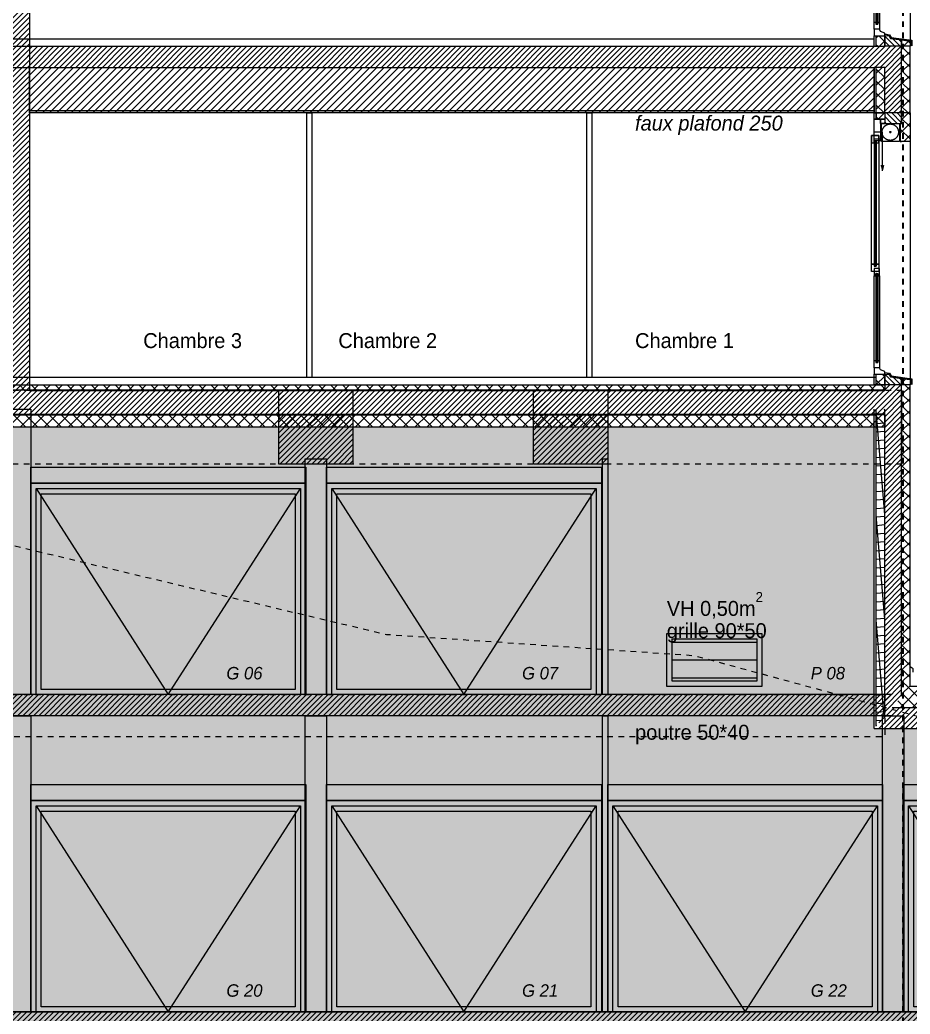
# Model space of a CAD drawing. Header units: centimetres. Extents: x -6341 to 23117, y -10090 to 8065.
# Drawn here: x 6797 to 7638, y -6282 to -5342 of the extents above; entities that cross this region are included whole.
import ezdxf

# ---------------------------------------------------------------- set-up
doc = ezdxf.new("R2010")
doc.units = ezdxf.units.CM
doc.header["$LTSCALE"] = 12.7
for name, pattern in [('ISO-02', [1.5, 1.2, -0.3]), ('VW-01', [0.83312, 0.41656, -0.41656]), ('VW-02', [1.3887, 0.97214, -0.41656])]:
    doc.linetypes.add(name, pattern=pattern)
for name, color, linetype, lineweight in [('B Général', 7, 'Continuous', 5), ('C ANNOTATIONS-cotation', 7, 'Continuous', 5), ('C ANNOTATIONS-prestations', 7, 'Continuous', 5), ('C ANNOTATIONS-texte', 7, 'Continuous', 5), ('Général', 7, 'Continuous', 5)]:
    doc.layers.add(name, color=color, linetype=linetype, lineweight=lineweight)
doc.layers.add('C ANNOTATIONS-axes', color=1, linetype='ISO-02', lineweight=13, true_color=0xff0000)
doc.styles.add('Eurostile', font='')
doc.styles.add('Eurostile (italic)', font='')
doc.styles.get('Eurostile').set_extended_font_data('Eurostile')
doc.styles.get('Eurostile (italic)').set_extended_font_data('Eurostile', italic=True)
pattern_1 = [(45, (0, 0), (-5.656854, 5.656854), []), (135, (0, 0), (5.656854, 5.656854), [])]
pattern_2 = [(45, (0, 0), (2.4253472, -2.6458333), [])]
pattern_3 = [(225, (0, 0), (5.656854, -5.656854), []), (315, (0, 0), (-5.656854, -5.656854), [])]
pattern_4 = [(135, (0, 0), (-5.656854, -5.656854), []), (225, (0, 0), (-5.656854, 5.656854), [])]

# ---------------------------------------------------------------- blocks, each defined once
blk = doc.blocks.new('F 220 All. fixe Coupe (2D)')
at = {"layer": 'B Général', "linetype": 'Continuous', "lineweight": 5, "true_color": 0x808080}
h = blk.add_hatch(dxfattribs=at)
h.set_pattern_fill('02_ISOLANT', color=8, style=0, pattern_type=2)
h.set_pattern_definition(pattern_1)
h.paths.add_polyline_path([(-116.7, 17), (-89.7, 17), (-89.7, 8), (-106.7, 8), (-106.7, 9), (-116.7, 9)])
at = {"layer": 'B Général', "linetype": 'Continuous', "lineweight": 0}
for points in [[(-89.7, 9), (-89.8, 9), (-89.8, 7.6), (-106.6, 7.6), (-106.6, 9.1), (-116.7, 9.1), (-116.7, 9), (-106.7, 9), (-106.7, 7.5), (-89.7, 7.5)], [(-66.85, -8.15), (-61.85, -9.49), (-66.85, -10.83)]]:
    blk.add_hatch(color=7, dxfattribs=at).paths.add_polyline_path(points)
at = {"layer": 'B Général', "linetype": 'Continuous', "lineweight": 5}
h = blk.add_hatch(dxfattribs=at)
h.set_pattern_fill('50_BETON', style=0, pattern_type=2)
h.set_pattern_definition(pattern_2)
h.paths.add_polyline_path([(-116.7, -7), (-106.7, -7), (-106.7, 9), (-116.7, 9)])
at = {"layer": 'B Général', "linetype": 'Continuous', "lineweight": 5, "true_color": 0x808080}
h = blk.add_hatch(dxfattribs=at)
h.set_pattern_fill('02_ISOLANT', color=8, style=0, pattern_type=2)
h.set_pattern_definition(pattern_1)
h.paths.add_polyline_path([(-116.7, -15), (-116.7, -7), (-110.7, -7), (-110.7, -15)])
at = {"layer": 'B Général', "linetype": 'Continuous', "lineweight": 0, "true_color": 0xeeeeee}
for points in [[(-90.4, -15.1), (28.33, -15.1), (28.33, -15.6), (-90.4, -15.6)], [(-90.4, -17.1), (28.33, -17.1), (28.33, -16.6), (-90.4, -16.6)], [(35.26, -13.43), (119.37, -13.43), (119.37, -13.93), (35.26, -13.93)], [(35.26, -15.43), (119.37, -15.43), (119.37, -14.93), (35.26, -14.93)]]:
    blk.add_hatch(color=7, dxfattribs=at).paths.add_polyline_path(points)
at = {"layer": 'Général', "linetype": 'Continuous', "lineweight": 5, "true_color": 0x808080}
h = blk.add_hatch(dxfattribs=at)
h.set_pattern_fill('02_ISOLANT', color=8, style=0, pattern_type=2)
h.set_pattern_definition(pattern_1)
h.paths.add_polyline_path([(140.27, 9), (134.3, 9), (135.41, 17), (140.27, 17)])
at = {"layer": 'Général', "linetype": 'Continuous', "lineweight": 5}
h = blk.add_hatch(dxfattribs=at)
h.set_pattern_fill('50_BETON', style=0, pattern_type=2)
h.set_pattern_definition(pattern_2)
h.paths.add_polyline_path([(140.27, -7), (130.27, -7), (130.26, -3), (132.86, -1.5), (134.3, 9), (140.27, 9)])
at = {"layer": 'Général', "linetype": 'Continuous', "lineweight": 5, "true_color": 0x808080}
h = blk.add_hatch(dxfattribs=at)
h.set_pattern_fill('02_ISOLANT', color=8, style=0, pattern_type=2)
h.set_pattern_definition(pattern_1)
h.paths.add_polyline_path([(140.27, -15), (130.27, -15), (130.27, -7), (140.27, -7)])
at = {"layer": 'B Général', "color": 7, "linetype": 'Continuous', "lineweight": 13}
blk.add_line((-110.7, -7), (-110.7, -17), dxfattribs=at)
at = {"layer": 'B Général', "color": 7, "linetype": 'VW-02', "lineweight": 5}
for p, q in [((-99.45, -1.75), (-97.45, -1.75)), ((-98.45, -0.75), (-98.45, -2.75))]:
    blk.add_line(p, q, dxfattribs=at)
at = {"layer": 'B Général', "color": 7, "linetype": 'Continuous', "lineweight": 5}
blk.add_line((-98.55, -9.49), (-61.85, -9.49), dxfattribs=at)
at = {"layer": 'B Général', "color": 7, "linetype": 'Continuous', "lineweight": 13, "flags": 128}
for points in [[(-116.7, 17), (-89.7, 17), (-89.7, 8), (-106.7, 8), (-106.7, 9), (-116.7, 9)], [(-116.7, -7), (-106.7, -7), (-106.7, 9), (-116.7, 9)]]:
    blk.add_lwpolyline(points, dxfattribs=at)
for points in [[(129.79, -2.89), (129.06, -7), (128.6, -7), (129.41, -2.44), (131.9, -1), (134.59, 18.5), (139.92, 18.5), (138.67, 17.31), (137.98, 17.35), (138.67, 18), (135.05, 18), (132.4, -1.27)], [(-116.7, -15), (-116.7, -7), (-110.7, -7), (-110.7, -15)], [(-110.7, -11), (-110.7, -7), (-106.7, -7), (-106.7, -11)], [(-116.7, -17), (-116.7, -15), (-110.7, -15), (-110.7, -17)]]:
    blk.add_lwpolyline(points, close=True, dxfattribs=at)
at = {"layer": 'B Général', "color": 7, "linetype": 'Continuous', "lineweight": 5, "flags": 128}
for points in [[(-89.7, 9), (-89.8, 9), (-89.8, 7.6), (-106.6, 7.6), (-106.6, 9.1), (-116.7, 9.1), (-116.7, 9), (-106.7, 9), (-106.7, 7.5), (-89.7, 7.5), (-89.7, 9)], [(-95.31, -12.6), (26.36, -12.6), (26.36, -19.6), (-95.31, -19.6)]]:
    blk.add_lwpolyline(points, close=True, dxfattribs=at)
at = {"layer": 'B Général', "color": 7, "linetype": 'Continuous', "lineweight": 25, "flags": 128}
blk.add_lwpolyline([(-106.7, -10), (-106.7, 7), (-89.7, 7), (-89.7, -10)], close=True, dxfattribs=at)
at = {"layer": 'B Général', "color": 7, "linetype": 'VW-01', "lineweight": 5, "flags": 128}
blk.add_lwpolyline([(-66.85, -8.15), (-61.85, -9.49), (-66.85, -10.83)], close=True, dxfattribs=at)
at = {"layer": 'B Général', "lineweight": 5, "flags": 128}
for points in [[(124.27, -17), (130.27, -17), (130.27, -7), (127.86, -7), (126.27, -11), (124.27, -12)], [(-98.8, -11), (-91.87, -11), (-91.87, -17), (-98.8, -17)], [(-88.43, -15.1), (-88.43, -12.6), (-95.31, -12.6), (-95.31, -19.6), (-88.43, -19.6), (-88.43, -17.1), (-90.4, -17.1), (-90.4, -15.1)], [(-90.4, -15.1), (28.33, -15.1), (28.33, -15.6), (-90.4, -15.6)], [(-90.4, -17.1), (28.33, -17.1), (28.33, -16.6), (-90.4, -16.6)], [(26.36, -15.1), (26.36, -12.6), (33.24, -12.6), (33.24, -19.6), (26.36, -19.6), (26.36, -17.1), (28.33, -17.1), (28.33, -15.1)], [(37.24, -13.43), (37.24, -12), (30.36, -12), (30.36, -17), (37.24, -17), (37.24, -15.43), (35.26, -15.43), (35.26, -13.43)], [(35.26, -13.43), (119.37, -13.43), (119.37, -13.93), (35.26, -13.93)], [(35.26, -15.43), (119.37, -15.43), (119.37, -14.93), (35.26, -14.93)], [(117.39, -13.43), (117.39, -12), (124.27, -12), (124.27, -17), (117.39, -17), (117.39, -15.43), (119.37, -15.43), (119.37, -13.43)]]:
    blk.add_lwpolyline(points, close=True, dxfattribs=at)
at = {"layer": 'B Général', "linetype": 'Continuous', "lineweight": 5, "flags": 128}
blk.add_lwpolyline([(-90.2, -17), (-110.7, -17), (-110.7, -11), (-90.2, -11)], close=True, dxfattribs=at)
at = {"layer": 'B Général', "linetype": 'Continuous', "lineweight": 5}
blk.add_open_spline([(-105.23, -5.59), (-104.2, -7.39), (-100.62, -9.48), (-96.47, -9.5), (-92.87, -7.45), (-90.78, -3.87), (-90.76, 0.28), (-92.81, 3.88), (-96.39, 5.98), (-100.54, 6), (-104.14, 3.94), (-106.23, 0.36), (-106.26, -3.79), (-105.23, -5.59)], degree=2, dxfattribs=at)
at = {"layer": 'Général', "color": 7, "linetype": 'Continuous', "lineweight": 5}
for p, q in [((-89.7, 17), (135.41, 17)), ((37.24, -12), (117.39, -12)), ((117.39, -17), (37.24, -17)), ((137.4, -15), (130.27, -15)), ((140.27, -17), (130.27, -17))]:
    blk.add_line(p, q, dxfattribs=at)
at = {"layer": 'Général', "color": 7, "linetype": 'Continuous', "lineweight": 5, "flags": 128}
for points in [[(140.27, 9), (134.3, 9), (135.41, 17), (140.27, 17)], [(140.27, -7), (130.27, -7), (130.26, -3), (132.86, -1.5), (134.3, 9), (140.27, 9)], [(140.27, -15), (130.27, -15), (130.27, -7), (140.27, -7)]]:
    blk.add_lwpolyline(points, dxfattribs=at)
blk = doc.blocks.new('Groupe-259-1')
at = {"layer": 'B Général', "linetype": 'Continuous', "lineweight": 5, "true_color": 0x444444}
h = blk.add_hatch(dxfattribs=at)
h.set_pattern_fill('BARDAGE BOIS-2', color=250, angle=90, style=0, pattern_type=2)
h.set_pattern_definition([(180, (7453.389, -5947.611), (1e-15, 17), [])])
h.paths.add_polyline_path([(7413.39, -5927.61), (7493.39, -5927.61), (7493.39, -5967.61), (7413.39, -5967.61)])
at = {"layer": 'B Général', "color": 7, "linetype": 'Continuous', "lineweight": 5, "flags": 128}
for points in [[(7408.39, -5922.61), (7498.39, -5922.61), (7498.39, -5972.61), (7408.39, -5972.61)], [(7413.39, -5927.61), (7493.39, -5927.61), (7493.39, -5967.61), (7413.39, -5967.61)]]:
    blk.add_lwpolyline(points, close=True, dxfattribs=at)
at = {"layer": 'C ANNOTATIONS-texte', "color": 7, "insert": (7408.39, -5883.3), "char_height": 14.118, "attachment_point": 1, "line_spacing_factor": 0.894142, "style": 'Eurostile'}
blk.add_mtext('VH 0,50m{\\H0.6667x;\\S2^ ;}\\Pgrille 90*50', dxfattribs=at)
blk = doc.blocks.new('Porte basculante_élévation')
at = {"layer": 'B Général', "linetype": 'Continuous', "flags": 128}
for points in [[(-130, 107.5), (130, 107.5), (130, 92.5), (-130, 92.5)], [(-130, 92.5), (130, 92.5), (130, -107.5), (-130, -107.5)], [(-125, 87.5), (125, 87.5), (125, -107.5), (-125, -107.5)], [(-120, 82.5), (120, 82.5), (120, -102.5), (-120, -102.5)]]:
    blk.add_lwpolyline(points, close=True, dxfattribs=at)
blk.add_lwpolyline([(-125, 87.5), (0, -107.5), (125, 87.5)], dxfattribs=at)
blk = doc.blocks.new('Groupe-261-1')
at = {"layer": 'B Général', "color": 7, "linetype": 'Continuous', "lineweight": 5, "flags": 128}
blk.add_lwpolyline([(7347.48, -5757.37), (7352.48, -5757.37), (7352.48, -5980.37), (7347.48, -5980.37)], close=True, dxfattribs=at)
at = {"layer": 'B Général', "color": 7}
for p in [(6936.89, -5872.87), (7216.48, -5872.87)]:
    blk.add_blockref('Porte basculante_élévation', p, dxfattribs=at)
at = {"layer": 'C ANNOTATIONS-texte', "color": 7, "char_height": 11.765, "attachment_point": 1, "line_spacing_factor": 0.894142, "style": 'Eurostile (italic)'}
for s, insert in [('G 06', (6991.93, -5954.17)), ('G 07', (7271.52, -5954.17)), ('P 08', (7544.53, -5954.17))]:
    blk.add_mtext(s, dxfattribs=dict(at, insert=insert))
blk = doc.blocks.new('Groupe-264-1')
at = {"layer": 'B Général', "color": 7, "linetype": 'Continuous', "lineweight": 5, "flags": 128}
blk.add_lwpolyline([(7347.48, -6000.37), (7352.48, -6000.37), (7352.48, -6280.37), (7347.48, -6280.37)], close=True, dxfattribs=at)
at = {"layer": 'B Général', "color": 7}
for p in [(6936.89, -6172.87), (7216.48, -6172.87), (7482.48, -6172.87), (7761.98, -6172.87)]:
    blk.add_blockref('Porte basculante_élévation', p, dxfattribs=at)
at = {"layer": 'C ANNOTATIONS-texte', "color": 7, "char_height": 11.765, "attachment_point": 1, "line_spacing_factor": 0.894142, "style": 'Eurostile (italic)'}
for s, insert in [('G 20', (6991.93, -6254.17)), ('G 21', (7271.52, -6254.17)), ('G 22', (7544.53, -6254.17))]:
    blk.add_mtext(s, dxfattribs=dict(at, insert=insert))
blk = doc.blocks.new('Groupe-527-1')
at = {"layer": 'B Général', "lineweight": 13, "flags": 128}
blk.add_lwpolyline([(7641.48, -5959.02), (7641.48, -5956.02), (7638.48, -5954.12), (7638.48, -5951.02)], dxfattribs=at)
blk = doc.blocks.new('Groupe-535-1')
at = {"layer": 'B Général', "color": 7}
blk.add_blockref('Groupe-527-1', (0, 0), dxfattribs=at)

msp = doc.modelspace()

# ---------------------------------------------------------------- hatches: boundary and pattern name
at = {"layer": 'B Général', "linetype": 'Continuous', "lineweight": 5}
h = msp.add_hatch(dxfattribs=at)
h.set_pattern_fill('50_BETON', style=0, pattern_type=2)
h.set_pattern_definition(pattern_2)
h.paths.add_polyline_path([(6787.62, -5692.37), (6805.62, -5692.37), (6805.62, -5067.37), (6787.62, -5067.37)])
h = msp.add_hatch(dxfattribs=at)
h.set_pattern_fill('50_BETON', style=0, pattern_type=2)
h.set_pattern_definition(pattern_2)
h.paths.add_polyline_path([(7614.48, -5387.37), (7614.48, -5367.37), (6225.89, -5367.37), (6225.89, -5387.37)])
h = msp.add_hatch(dxfattribs=at)
h.set_pattern_fill('50_BETON', style=0, pattern_type=2)
h.set_pattern_definition(pattern_2)
h.paths.add_polyline_path([(7614.48, -5430.4), (7630.48, -5430.4), (7630.48, -5367.37), (7614.48, -5367.37)])
at = {"layer": 'B Général', "linetype": 'Continuous', "lineweight": 5, "true_color": 0x808080}
h = msp.add_hatch(dxfattribs=at)
h.set_pattern_fill('02_ISOLANT', color=8, angle=90, style=0, pattern_type=2)
h.set_pattern_definition(pattern_4)
h.paths.add_polyline_path([(7630.48, -5430.4), (7638.48, -5430.4), (7638.48, -5367.37), (7630.48, -5367.37)])
at = {"layer": 'B Général', "linetype": 'Continuous', "lineweight": 5, "true_color": 0xaaaaaa}
h = msp.add_hatch(dxfattribs=at)
h.set_pattern_fill('F_P__SOFFITE', color=253, style=0, pattern_type=2)
h.set_pattern_definition([(45, (0, 0.2205), (-3.5277778, 3.3072917), [])])
h.paths.add_polyline_path([(6805.62, -5387.37), (7604.48, -5387.37), (7604.48, -5430.37), (6805.62, -5430.37)])
at = {"layer": 'B Général', "linetype": 'Continuous', "lineweight": 5, "true_color": 0x808080}
h = msp.add_hatch(dxfattribs=at)
h.set_pattern_fill('02_ISOLANT', color=8, angle=180, style=0, pattern_type=2)
h.set_pattern_definition(pattern_3)
h.paths.add_polyline_path([(7614.48, -5430.4), (7614.48, -5387.37), (7606.48, -5387.37), (7606.48, -5430.4)])
at = {"layer": 'B Général', "linetype": 'Continuous', "lineweight": 0, "true_color": 0x848484}
msp.add_hatch(color=252, dxfattribs=at).paths.add_polyline_path([(6805.62, -5427.96), (7604.48, -5427.96), (7604.48, -5430.37), (6805.62, -5430.37)])
at = {"layer": 'B Général', "linetype": 'Continuous', "lineweight": 5}
h = msp.add_hatch(dxfattribs=at)
h.set_pattern_fill('50_BETON', style=0, pattern_type=2)
h.set_pattern_definition(pattern_2)
h.paths.add_polyline_path([(7614.48, -5715.37), (7614.48, -5692.37), (6225.89, -5692.37), (6209.89, -5715.37)])
at = {"layer": 'B Général', "linetype": 'Continuous', "lineweight": 5, "true_color": 0x808080}
h = msp.add_hatch(dxfattribs=at)
h.set_pattern_fill('02_ISOLANT', color=8, style=0, pattern_type=2)
h.set_pattern_definition(pattern_1)
h.paths.add_polyline_path([(6225.89, -5687.37), (7614.48, -5687.37), (7614.48, -5692.37), (6225.89, -5692.37)])
at = {"layer": 'B Général', "linetype": 'Continuous', "lineweight": 5}
h = msp.add_hatch(dxfattribs=at)
h.set_pattern_fill('50_BETON', style=0, pattern_type=2)
h.set_pattern_definition(pattern_2)
h.paths.add_polyline_path([(7041.48, -5692.37), (7111.48, -5692.37), (7111.48, -5762.37), (7041.48, -5762.37)])
h = msp.add_hatch(dxfattribs=at)
h.set_pattern_fill('50_BETON', style=0, pattern_type=2)
h.set_pattern_definition(pattern_2)
h.paths.add_polyline_path([(7282.48, -5692.37), (7352.48, -5692.37), (7352.48, -5762.37), (7282.48, -5762.37)])
h = msp.add_hatch(dxfattribs=at)
h.set_pattern_fill('50_BETON', style=0, pattern_type=2)
h.set_pattern_definition(pattern_2)
h.paths.add_polyline_path([(7614.48, -6000.68), (7630.48, -5981.85), (7630.48, -5687.37), (7614.48, -5687.37)])
at = {"layer": 'B Général', "linetype": 'Continuous', "lineweight": 5, "true_color": 0x808080}
h = msp.add_hatch(dxfattribs=at)
h.set_pattern_fill('02_ISOLANT', color=8, angle=90, style=0, pattern_type=2)
h.set_pattern_definition(pattern_4)
h.paths.add_polyline_path([(7630.48, -5981.85), (7638.48, -5972.44), (7638.48, -5687.37), (7630.48, -5687.37)])
h = msp.add_hatch(dxfattribs=at)
h.set_pattern_fill('02_ISOLANT', color=8, angle=-130.36454, style=0, pattern_type=2)
h.set_pattern_definition([(-85.36454, (0, 0), (7.9738324, 0.646527), []), (4.63546, (0, 0), (0.646527, -7.9738324), [])])
h.paths.add_polyline_path([(7614.48, -6000.68), (7614.48, -5710.37), (7606.48, -5710.37), (7606.48, -6010.09)])
h = msp.add_hatch(dxfattribs=at)
h.set_pattern_fill('02_ISOLANT', color=8, style=0, pattern_type=2)
h.set_pattern_definition(pattern_1)
h.paths.add_polyline_path([(6225.89, -5715.37), (7614.48, -5715.37), (7614.48, -5727.37), (6225.89, -5727.37)])
at = {"layer": 'B Général', "linetype": 'Continuous', "lineweight": 0, "true_color": 0xbbbbbb}
msp.add_hatch(color=9, dxfattribs=at).paths.add_polyline_path([(8418.48, -6024.37), (8418.48, -6012.44), (7604.48, -6012.44), (7604.48, -5727.37), (5020.97, -5727.37), (5020.97, -6587.37), (7066.16, -6587.37), (7066.81, -6887.37), (11940.45, -6887.37), (11940.45, -6578.37), (11450.34, -6578.37), (11450.34, -6610.37), (11432.34, -6610.37), (11432.34, -6319.37), (9040.48, -6319.37), (9040.48, -6024.37)])
at = {"layer": 'B Général', "linetype": 'Continuous', "lineweight": 5, "true_color": 0x808080}
h = msp.add_hatch(dxfattribs=at)
h.set_pattern_fill('02_ISOLANT', color=8, angle=180, style=0, pattern_type=2)
h.set_pattern_definition(pattern_3)
h.paths.add_polyline_path([(8098.48, -5992.44), (8098.48, -5972.44), (7638.48, -5972.44), (7621.48, -5992.44)])
at = {"layer": 'B Général', "linetype": 'Continuous', "lineweight": 5}
h = msp.add_hatch(dxfattribs=at)
h.set_pattern_fill('50_BETON', style=0, pattern_type=2)
h.set_pattern_definition(pattern_2)
h.paths.add_polyline_path([(4834.89, -5980.37), (4814.89, -6000.37), (7621.48, -6000.37), (7621.48, -5980.37)])
h = msp.add_hatch(dxfattribs=at)
h.set_pattern_fill('50_BETON', style=0, pattern_type=2)
h.set_pattern_definition(pattern_2)
h.paths.add_polyline_path([(8098.48, -6012.44), (8098.48, -5992.44), (7621.48, -5992.44), (7604.48, -6012.44)])
h = msp.add_hatch(dxfattribs=at)
h.set_pattern_fill('50_BETON', style=0, pattern_type=2)
h.set_pattern_definition(pattern_2)
h.paths.add_polyline_path([(5020.96, -6280.36), (5020.96, -6300.36), (8406.48, -6300.38), (8406.48, -6280.38)])

# ---------------------------------------------------------------- linework, layer by layer
at = {"layer": 'B Général', "color": 7, "linetype": 'Continuous', "lineweight": 18}
for p, q in [((6805.62, -5067.37), (6805.62, -5692.37)), ((7621.48, -5980.37), (4834.89, -5980.37)), ((7621.48, -6000.37), (4814.89, -6000.37)), ((5020.96, -6280.36), (8406.48, -6280.38))]:
    msp.add_line(p, q, dxfattribs=at)
at = {"layer": 'B Général', "color": 7, "linetype": 'Continuous', "lineweight": 5}
for p, q in [((6805.62, -5067.37), (6805.62, -5692.37)), ((6225.89, -5360.37), (7604.48, -5360.37)), ((6225.89, -5360.37), (7604.48, -5360.37)), ((6225.89, -5367.37), (7604.48, -5367.37)), ((7604.48, -5367.37), (7614.48, -5367.37)), ((6225.89, -5387.37), (7604.48, -5387.37)), ((6225.89, -5387.37), (7604.48, -5387.37)), ((7614.48, -5387.37), (7604.48, -5387.37)), ((7606.48, -5430.4), (7606.48, -5387.37)), ((7614.48, -5430.4), (7614.48, -5387.37)), ((7067.57, -5430.37), (7067.57, -5680.37)), ((7067.57, -5430.37), (7072.57, -5430.37)), ((7072.57, -5430.37), (7072.57, -5680.37)), ((7332.57, -5430.37), (7332.57, -5680.37)), ((7332.57, -5430.37), (7337.57, -5430.37)), ((7337.57, -5430.37), (7337.57, -5680.37)), ((6225.89, -5680.37), (7604.48, -5680.37)), ((6225.89, -5680.37), (7604.48, -5680.37)), ((7067.57, -5680.37), (7072.57, -5680.37)), ((7332.57, -5680.37), (7337.57, -5680.37)), ((7604.48, -5680.37), (7606.48, -5680.37)), ((6225.89, -5687.37), (7604.48, -5687.37)), ((6225.89, -5687.37), (7604.48, -5687.37)), ((6805.62, -5692.37), (7604.48, -5692.37)), ((7614.48, -5687.37), (7604.48, -5687.37)), ((7606.48, -6010.09), (7606.48, -5710.37)), ((7614.48, -6000.68), (7614.48, -5710.37)), ((6209.89, -5715.37), (7604.48, -5715.37)), ((7638.48, -5972.44), (8098.48, -5972.44)), ((7638.48, -5972.44), (8098.48, -5972.44)), ((7621.48, -5980.37), (4834.89, -5980.37)), ((7621.48, -5992.44), (8098.48, -5992.44)), ((7621.48, -6000.37), (4814.89, -6000.37)), ((7604.48, -6012.44), (8098.48, -6012.44)), ((7604.48, -6012.44), (8098.48, -6012.44)), ((5020.96, -6280.36), (8406.48, -6280.38))]:
    msp.add_line(p, q, dxfattribs=at)
at = {"layer": 'B Général', "color": 7, "linetype": 'Continuous', "lineweight": 13}
for p, q in [((7638.48, -5367.37), (7614.48, -5367.37)), ((7630.48, -5430.4), (7630.48, -5367.37)), ((7630.48, -5430.4), (7630.48, -5367.37)), ((7638.48, -5430.4), (7638.48, -5367.37)), ((7638.48, -5430.4), (7638.48, -5367.37)), ((7604.48, -5430.4), (7604.48, -5387.37)), ((7604.48, -5430.4), (7604.48, -5387.37)), ((7606.48, -5430.4), (7606.48, -5387.37)), ((7614.48, -5430.4), (7614.48, -5387.37)), ((7067.57, -5430.37), (7067.57, -5680.37)), ((7072.57, -5430.37), (7072.57, -5680.37)), ((7332.57, -5430.37), (7332.57, -5680.37)), ((7337.57, -5430.37), (7337.57, -5680.37)), ((7638.48, -5430.4), (7604.48, -5430.4)), ((7638.48, -5687.37), (7614.48, -5687.37)), ((7630.48, -5981.85), (7630.48, -5687.37)), ((7630.48, -5981.85), (7630.48, -5687.37)), ((7638.48, -5972.44), (7638.48, -5687.37)), ((7638.48, -5972.44), (7638.48, -5687.37)), ((7604.48, -6012.44), (7604.48, -5710.37)), ((7604.48, -6012.44), (7604.48, -5710.37)), ((7606.48, -6010.09), (7606.48, -5710.37)), ((7614.48, -6000.68), (7614.48, -5710.37))]:
    msp.add_line(p, q, dxfattribs=at)
at = {"layer": 'B Général', "color": 7, "linetype": 'Continuous', "lineweight": 35}
for p, q in [((6805.62, -5692.37), (7604.48, -5692.37)), ((7604.48, -5692.37), (7614.48, -5692.37)), ((6209.89, -5715.37), (7604.48, -5715.37)), ((7614.48, -5715.37), (7604.48, -5715.37))]:
    msp.add_line(p, q, dxfattribs=at)
at = {"layer": 'B Général', "color": 7, "linetype": 'Continuous', "lineweight": 5, "flags": 128}
for points in [[(6805.62, -5387.37), (7604.48, -5387.37), (7604.48, -5430.37), (6805.62, -5430.37)], [(6805.62, -5427.96), (7604.48, -5427.96), (7604.48, -5430.37), (6805.62, -5430.37)], [(6225.89, -5687.37), (7614.48, -5687.37), (7614.48, -5692.37), (6225.89, -5692.37)], [(7041.48, -5692.37), (7111.48, -5692.37), (7111.48, -5762.37), (7041.48, -5762.37)], [(7282.48, -5692.37), (7352.48, -5692.37), (7352.48, -5762.37), (7282.48, -5762.37)], [(6786.89, -5710.37), (6806.89, -5710.37), (6806.89, -5980.37), (6786.89, -5980.37)], [(6225.89, -5715.37), (7614.48, -5715.37), (7614.48, -5727.37), (6225.89, -5727.37)], [(7066.48, -5757.37), (7086.48, -5757.37), (7086.48, -5980.37), (7066.48, -5980.37)], [(6786.89, -6000.37), (6806.89, -6000.37), (6806.89, -6280.37), (6786.89, -6280.37)], [(7066.48, -6000.37), (7086.48, -6000.37), (7086.48, -6280.37), (7066.48, -6280.37)], [(7612.48, -6000.37), (7632.48, -6000.37), (7632.48, -6280.37), (7612.48, -6280.37)]]:
    msp.add_lwpolyline(points, close=True, dxfattribs=at)
at = {"layer": 'B Général', "color": 7, "linetype": 'VW-01', "lineweight": 5, "flags": 128}
for points in [[(5202.96, -5692.37), (7630.48, -5692.37), (7630.48, -5762.37), (5202.96, -5762.37)], [(5202.96, -5980.37), (7614.48, -5980.37), (7614.48, -6020.37), (5202.96, -6020.37)], [(5202.96, -6280.37), (8426.5, -6280.37), (8426.5, -6320.37), (5202.96, -6320.37)]]:
    msp.add_lwpolyline(points, close=True, dxfattribs=at)
at = {"layer": 'B Général', "color": 1, "linetype": 'VW-01', "lineweight": 25, "true_color": 0xff0000, "flags": 128}
msp.add_lwpolyline([(6225.89, -5704.95), (7143.26, -5923.37), (7434.56, -5943.37), (7658.97, -6004.37), (8172.95, -6104.37), (9209.97, -6290.37), (9835.06, -6392.36), (10241.01, -6530.36), (10652.16, -6536.36), (11097.97, -6596.36), (11972.45, -6712.67)], dxfattribs=at)
at = {"layer": 'C ANNOTATIONS-axes', "color": 1, "linetype": 'VW-01', "lineweight": 35, "true_color": 0xff0000}
msp.add_line((7631.48, -3957.76), (7631.48, -7312.84), dxfattribs=at)

# ---------------------------------------------------------------- block references
at = {"layer": 'B Général', "color": 7, "rotation": 270}
for p in [(7621.48, -5227.1), (7621.48, -5547.1)]:
    msp.add_blockref('F 220 All. fixe Coupe (2D)', p, dxfattribs=at)
at = {"layer": 'B Général', "color": 7}
for name in ['Groupe-261-1', 'Groupe-535-1', 'Groupe-264-1']:
    msp.add_blockref(name, (0, 0), dxfattribs=at)
at = {"layer": 'C ANNOTATIONS-cotation', "color": 7}
msp.add_blockref('Groupe-259-1', (0, 0), dxfattribs=at)

# ---------------------------------------------------------------- texts
at = {"layer": 'B Général', "color": 7, "insert": (7378.39, -6008.86), "char_height": 14.118, "attachment_point": 1, "line_spacing_factor": 0.894142, "style": 'Eurostile'}
msp.add_mtext('poutre 50*40', dxfattribs=at)
at = {"layer": 'C ANNOTATIONS-prestations', "insert": (7378.39, -5432.97), "char_height": 14.118, "attachment_point": 1, "line_spacing_factor": 0.894142, "style": 'Eurostile (italic)'}
msp.add_mtext('faux plafond 250', dxfattribs=at)
at = {"layer": 'C ANNOTATIONS-texte', "color": 7, "char_height": 14.118, "attachment_point": 1, "rotation": 0.00002, "line_spacing_factor": 0.894142, "style": 'Eurostile'}
for s, insert in [('Chambre 3', (6913.29, -5638.61)), ('Chambre 2', (7097.79, -5638.61)), ('Chambre 1', (7378.39, -5638.61))]:
    msp.add_mtext(s, dxfattribs=dict(at, insert=insert))

doc.saveas('drawing.dxf')
